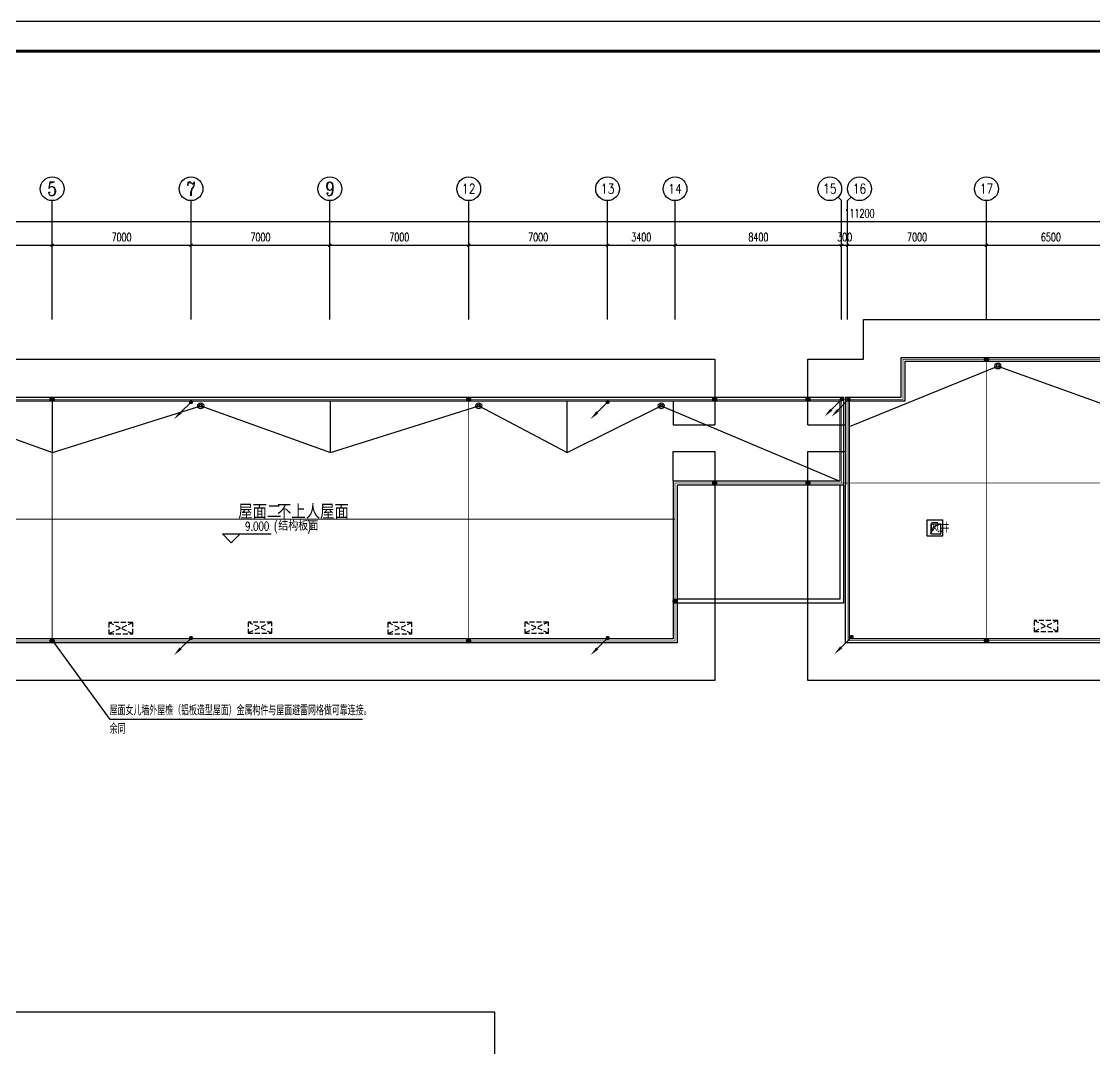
# Model space of a CAD drawing. Extents: x 0 to 302064749, y -59725395 to 1524223.
# Drawn here: x 2072496 to 2126591, y 1214837 to 1266623 of the extents above; entities that cross this region are included whole.
import ezdxf
from ezdxf.enums import TextEntityAlignment as Align

# ---------------------------------------------------------------- set-up
doc = ezdxf.new("R2010")
doc.units = 0
doc.header["$LTSCALE"] = 1000
doc.linetypes.add('DASH', pattern=[0.35, 0.25, -0.1])
for name, color, linetype in [('0-底图', 7, 'Continuous'), ('AXIS', 3, 'Continuous'), ('AXIS_TEXT', 7, 'Continuous'), ('BTTK', 7, 'Continuous'), ('DIM_ELEV', 3, 'Continuous'), ('EQUIP-动力', 3, 'Continuous'), ('LWIRE', 4, 'Continuous'), ('PUB_TEXT', 7, 'Continuous'), ('PUB_TITLE', 4, 'Continuous'), ('TEL_TEXT', 7, 'Continuous'), ('WALL', 2, 'Continuous'), ('WIRE-接地', 4, 'Continuous'), ('WIRE-避雷', 4, 'Continuous'), ('排水', 153, 'Continuous'), ('看线', 30, 'Continuous'), ('空调外机', 211, 'Continuous')]:
    doc.layers.add(name, color=color, linetype=linetype)
doc.styles.add('_TCH_AXIS', font='COMPLEX', dxfattribs={"bigfont": 'GBCBIG'})
doc.styles.add('_TCH_DIM', font='SIMPLEX', dxfattribs={"width": 0.8, "height": 5, "bigfont": 'HZTXT'})
doc.styles.add('_TEL_DIM', font='simplex.shx', dxfattribs={"width": 0.8, "height": 3.5, "bigfont": 'gbcbig.shx'})
doc.styles.add('A_DIM_T3', font='simplex.shx', dxfattribs={"width": 0.7, "bigfont": 'gbcbig.shx'})
doc.styles.add('COMPLEX', font='COMPLEX')
doc.styles.add('HZ(TK)', font='geniso.shx', dxfattribs={"width": 0.9, "bigfont": 'hztxt.shx'})
doc.styles.get("Standard").update_dxf_attribs({"font": 'geniso.shx', "bigfont": 'hztxt.shx'})
doc.styles.add('TG_LINETYPE', font='simplex.shx', dxfattribs={"width": 0.8, "height": 4.5, "bigfont": 'gbcbig.shx'})
doc.styles.add('TG_LINETYPE_THUND', font='simplex.shx', dxfattribs={"width": 0.8, "height": 5.5, "bigfont": 'gbcbig.shx'})
doc.linetypes.add('TG_×', pattern='A,2,0,["×",TG_LINETYPE_THUND,S=0.1,R=0,X=-0.23,Y=-0.21],0', length=2)
doc.linetypes.add('TG_接地', pattern='A,0.75,0,["/",TG_LINETYPE,S=0.05,R=-8.594367,X=-0.1,Y=-0.045],0.65,-0.13,0.13,-0.13', length=2)
doc.dimstyles.new('_TCH_ARCH&&150', dxfattribs={"dimtxt": 420, "dimasz": 150, "dimexe": 375, "dimexo": 450, "dimgap": 202.5, "dimtad": 1, "dimdec": 0, "dimzin": 0, "dimdsep": 46, "dimtxsty": 'A_DIM_T3', "dimblk": 'ARCHTICK', "dimcen": 0.09, "dimclrt": 7, "dimazin": 2, "dimtfac": 1, "dimtdec": 0, "dimtix": 1, "dimtmove": 2, "dimatfit": 3, "dimfxl": 150, "dimtolj": 1, "dimtzin": 0, "dimarcsym": 0})

# ---------------------------------------------------------------- blocks, each defined once
blk = doc.blocks.new('vhtemplate_2020年新竖式图框_A0')
at = {"layer": 'PUB_TITLE', "color": 7}
blk.add_lwpolyline([(0, 0), (1189, 0), (1189, 841), (0, 841)], close=True, dxfattribs=at)
at = {"layer": 'PUB_TITLE', "const_width": 1}
blk.add_lwpolyline([(25, 10), (1179, 10), (1179, 831), (25, 831)], close=True, dxfattribs=at)
at = {"layer": 'BTTK', "color": 4, "style": 'HZ(TK)', "width": 0.9}
for tag, p in [('合作单位', (1144, 743.5)), ('建设单位', (1144, 209.5)), ('工程名称', (1144, 176.5)), ('子项名称', (1154, 160)), ('图纸名称', (1144, 141))]:
    blk.add_attdef(tag, text='', height=3.5, dxfattribs=at).set_placement(p, align=Align.MIDDLE_CENTER)
for tag, p in [('注册证书号', (1156.5, 309.01)), ('注册印章号', (1156.5, 301.01)), ('设计号', (1154, 193)), ('图别', (1137.75, 34)), ('图号', (1170.25, 34)), ('版本号', (1137.75, 26)), ('日期', (1170.25, 26))]:
    blk.add_attdef(tag, text='', height=3.5, dxfattribs=at).set_placement(p, align=Align.MIDDLE)
blk = doc.blocks.new('$TelecSys$00000080')
for p, q in [((-0.7, -0.7), (0, 0)), ((0.104, 0.104), (0.104, 0.104)), ((-0.104, -0.104), (-0.104, -0.104))]:
    blk.add_line(p, q)
at = {"const_width": 0.142}
blk.add_lwpolyline([(0.071, 0, 1), (-0.071, 0, 1)], format="xyb", close=True, dxfattribs=at)
blk.add_solid([(-0.63, -0.77), (-0.77, -0.63), (-1.15, -1.15)])
at = {"width": 0.8, "flags": 9}
blk.add_attdef('A', (0, 0), '', height=0.00002, rotation=180, dxfattribs=at)
blk = doc.blocks.new('$equip_U$00000192(DESKTOP-1KLGLJ7)')
blk.add_circle((0, 0), 0.208)
blk.add_point((0, 0))
for points in [[(-0.18, 0.1), (0.18, 0.1), (-0.21, 0), (0.21, 0)], [(-0.18, -0.1), (0.18, -0.1), (-0.21, 0), (0.21, 0)], [(-0.1, 0.18), (0.1, 0.18), (-0.18, 0.1), (0.18, 0.1)], [(0, 0.21), (0, 0.21), (-0.1, 0.18), (0.1, 0.18)], [(-0.1, -0.18), (0.1, -0.18), (-0.18, -0.1), (0.18, -0.1)], [(0, -0.21), (0, -0.21), (-0.1, -0.18), (0.1, -0.18)]]:
    blk.add_solid(points)
at = {"color": 7, "style": '_TEL_DIM', "flags": 1}
blk.add_attdef('A', text='', height=0.00002, dxfattribs=at).set_placement((0, 0), align=Align.MIDDLE_CENTER)
blk = doc.blocks.new('np')
at = {"layer": '排水'}
for radius in [150, 75]:
    blk.add_circle((345955, 781714), radius, dxfattribs=at)
blk = doc.blocks.new('_AXISO')
blk.add_circle((0, 0), 0.5)
at = {"layer": 'AXIS_TEXT', "style": 'COMPLEX', "width": 1.041667}
blk.add_attdef('A', text='', height=0.56, dxfattribs=at).set_placement((-0.25, -0.28), (0.25, -0.28), align=Align.FIT)
blk = doc.blocks.new('_ArchTick')
at = {"color": 0, "linetype": 'ByBlock', "const_width": 0.4}
blk.add_lwpolyline([(-0.5, -0.5), (0.5, 0.5)], dxfattribs=at)
blk = doc.blocks.new('*D706')
at = {"layer": 'AXIS', "color": 0, "lineweight": -2, "transparency": 16777216}
for p, q in [((1061746, -226886), (1061746, -222011)), ((1172946, -226886), (1172946, -222011)), ((1061746, -222386), (1172946, -222386))]:
    blk.add_line(p, q, dxfattribs=at)
at = {"layer": 'Defpoints', "color": 0, "transparency": 16777216}
for p in [(1172946, -222386), (1061746, -227336), (1172946, -227336)]:
    blk.add_point(p, dxfattribs=at)
at = {"layer": 'AXIS', "color": 0, "lineweight": -2, "transparency": 16777216, "xscale": 150, "yscale": 150, "zscale": 150, "rotation": 180}
blk.add_blockref('_ArchTick', (1061746, -222386), dxfattribs=at)
at = {"layer": 'AXIS', "color": 0, "lineweight": -2, "transparency": 16777216, "xscale": 150, "yscale": 150, "zscale": 150}
blk.add_blockref('_ArchTick', (1172946, -222386), dxfattribs=at)
at = {"layer": 'AXIS', "color": 7, "transparency": 16777216, "insert": (1117346, -221974), "char_height": 420, "attachment_point": 5, "style": 'A_DIM_T3'}
blk.add_mtext('\\A1;111200', dxfattribs=at)
blk = doc.blocks.new('*D775')
at = {"layer": 'AXIS', "color": 0, "lineweight": -2, "transparency": 16777216}
for p, q in [((1069646, -226886), (1069646, -223211)), ((1076646, -226886), (1076646, -223211)), ((1069646, -223586), (1076646, -223586))]:
    blk.add_line(p, q, dxfattribs=at)
at = {"layer": 'Defpoints', "color": 0, "transparency": 16777216}
for p in [(1076646, -223586), (1069646, -227336), (1076646, -227336)]:
    blk.add_point(p, dxfattribs=at)
at = {"layer": 'AXIS', "color": 0, "lineweight": -2, "transparency": 16777216, "xscale": 150, "yscale": 150, "zscale": 150, "rotation": 180}
blk.add_blockref('_ArchTick', (1069646, -223586), dxfattribs=at)
at = {"layer": 'AXIS', "color": 0, "lineweight": -2, "transparency": 16777216, "xscale": 150, "yscale": 150, "zscale": 150}
blk.add_blockref('_ArchTick', (1076646, -223586), dxfattribs=at)
at = {"layer": 'AXIS', "color": 7, "transparency": 16777216, "insert": (1073146, -223174), "char_height": 420, "attachment_point": 5, "style": 'A_DIM_T3'}
blk.add_mtext('\\A1;7000', dxfattribs=at)
blk = doc.blocks.new('*D776')
at = {"layer": 'AXIS', "color": 0, "lineweight": -2, "transparency": 16777216}
for p, q in [((1076646, -226886), (1076646, -223211)), ((1083646, -226886), (1083646, -223211)), ((1076646, -223586), (1083646, -223586))]:
    blk.add_line(p, q, dxfattribs=at)
at = {"layer": 'Defpoints', "color": 0, "transparency": 16777216}
for p in [(1083646, -223586), (1076646, -227336), (1083646, -227336)]:
    blk.add_point(p, dxfattribs=at)
at = {"layer": 'AXIS', "color": 0, "lineweight": -2, "transparency": 16777216, "xscale": 150, "yscale": 150, "zscale": 150, "rotation": 180}
blk.add_blockref('_ArchTick', (1076646, -223586), dxfattribs=at)
at = {"layer": 'AXIS', "color": 0, "lineweight": -2, "transparency": 16777216, "xscale": 150, "yscale": 150, "zscale": 150}
blk.add_blockref('_ArchTick', (1083646, -223586), dxfattribs=at)
at = {"layer": 'AXIS', "color": 7, "transparency": 16777216, "insert": (1080146, -223174), "char_height": 420, "attachment_point": 5, "style": 'A_DIM_T3'}
blk.add_mtext('\\A1;7000', dxfattribs=at)
blk = doc.blocks.new('*D777')
at = {"layer": 'AXIS', "color": 0, "lineweight": -2, "transparency": 16777216}
for p, q in [((1083646, -226886), (1083646, -223211)), ((1090646, -226886), (1090646, -223211)), ((1083646, -223586), (1090646, -223586))]:
    blk.add_line(p, q, dxfattribs=at)
at = {"layer": 'Defpoints', "color": 0, "transparency": 16777216}
for p in [(1090646, -223586), (1083646, -227336), (1090646, -227336)]:
    blk.add_point(p, dxfattribs=at)
at = {"layer": 'AXIS', "color": 0, "lineweight": -2, "transparency": 16777216, "xscale": 150, "yscale": 150, "zscale": 150, "rotation": 180}
blk.add_blockref('_ArchTick', (1083646, -223586), dxfattribs=at)
at = {"layer": 'AXIS', "color": 0, "lineweight": -2, "transparency": 16777216, "xscale": 150, "yscale": 150, "zscale": 150}
blk.add_blockref('_ArchTick', (1090646, -223586), dxfattribs=at)
at = {"layer": 'AXIS', "color": 7, "transparency": 16777216, "insert": (1087146, -223174), "char_height": 420, "attachment_point": 5, "style": 'A_DIM_T3'}
blk.add_mtext('\\A1;7000', dxfattribs=at)
blk = doc.blocks.new('*D778')
at = {"layer": 'AXIS', "color": 0, "lineweight": -2, "transparency": 16777216}
for p, q in [((1090646, -226886), (1090646, -223211)), ((1097646, -226886), (1097646, -223211)), ((1090646, -223586), (1097646, -223586))]:
    blk.add_line(p, q, dxfattribs=at)
at = {"layer": 'Defpoints', "color": 0, "transparency": 16777216}
for p in [(1097646, -223586), (1090646, -227336), (1097646, -227336)]:
    blk.add_point(p, dxfattribs=at)
at = {"layer": 'AXIS', "color": 0, "lineweight": -2, "transparency": 16777216, "xscale": 150, "yscale": 150, "zscale": 150, "rotation": 180}
blk.add_blockref('_ArchTick', (1090646, -223586), dxfattribs=at)
at = {"layer": 'AXIS', "color": 0, "lineweight": -2, "transparency": 16777216, "xscale": 150, "yscale": 150, "zscale": 150}
blk.add_blockref('_ArchTick', (1097646, -223586), dxfattribs=at)
at = {"layer": 'AXIS', "color": 7, "transparency": 16777216, "insert": (1094146, -223174), "char_height": 420, "attachment_point": 5, "style": 'A_DIM_T3'}
blk.add_mtext('\\A1;7000', dxfattribs=at)
blk = doc.blocks.new('*D779')
at = {"layer": 'AXIS', "color": 0, "lineweight": -2, "transparency": 16777216}
for p, q in [((1097646, -226886), (1097646, -223211)), ((1104646, -226886), (1104646, -223211)), ((1097646, -223586), (1104646, -223586))]:
    blk.add_line(p, q, dxfattribs=at)
at = {"layer": 'Defpoints', "color": 0, "transparency": 16777216}
for p in [(1104646, -223586), (1097646, -227336), (1104646, -227336)]:
    blk.add_point(p, dxfattribs=at)
at = {"layer": 'AXIS', "color": 0, "lineweight": -2, "transparency": 16777216, "xscale": 150, "yscale": 150, "zscale": 150, "rotation": 180}
blk.add_blockref('_ArchTick', (1097646, -223586), dxfattribs=at)
at = {"layer": 'AXIS', "color": 0, "lineweight": -2, "transparency": 16777216, "xscale": 150, "yscale": 150, "zscale": 150}
blk.add_blockref('_ArchTick', (1104646, -223586), dxfattribs=at)
at = {"layer": 'AXIS', "color": 7, "transparency": 16777216, "insert": (1101146, -223174), "char_height": 420, "attachment_point": 5, "style": 'A_DIM_T3'}
blk.add_mtext('\\A1;7000', dxfattribs=at)
blk = doc.blocks.new('*D780')
at = {"layer": 'AXIS', "color": 0, "lineweight": -2, "transparency": 16777216}
for p, q in [((1104646, -226886), (1104646, -223211)), ((1108046, -226886), (1108046, -223211)), ((1104646, -223586), (1108046, -223586))]:
    blk.add_line(p, q, dxfattribs=at)
at = {"layer": 'Defpoints', "color": 0, "transparency": 16777216}
for p in [(1108046, -223586), (1104646, -227336), (1108046, -227336)]:
    blk.add_point(p, dxfattribs=at)
at = {"layer": 'AXIS', "color": 0, "lineweight": -2, "transparency": 16777216, "xscale": 150, "yscale": 150, "zscale": 150, "rotation": 180}
blk.add_blockref('_ArchTick', (1104646, -223586), dxfattribs=at)
at = {"layer": 'AXIS', "color": 0, "lineweight": -2, "transparency": 16777216, "xscale": 150, "yscale": 150, "zscale": 150}
blk.add_blockref('_ArchTick', (1108046, -223586), dxfattribs=at)
at = {"layer": 'AXIS', "color": 7, "transparency": 16777216, "insert": (1106346, -223174), "char_height": 420, "attachment_point": 5, "style": 'A_DIM_T3'}
blk.add_mtext('\\A1;3400', dxfattribs=at)
blk = doc.blocks.new('*D781')
at = {"layer": 'AXIS', "color": 0, "lineweight": -2, "transparency": 16777216}
for p, q in [((1108046, -226886), (1108046, -223211)), ((1116446, -226886), (1116446, -223211)), ((1108046, -223586), (1116446, -223586))]:
    blk.add_line(p, q, dxfattribs=at)
at = {"layer": 'Defpoints', "color": 0, "transparency": 16777216}
for p in [(1116446, -223586), (1108046, -227336), (1116446, -227336)]:
    blk.add_point(p, dxfattribs=at)
at = {"layer": 'AXIS', "color": 0, "lineweight": -2, "transparency": 16777216, "xscale": 150, "yscale": 150, "zscale": 150, "rotation": 180}
blk.add_blockref('_ArchTick', (1108046, -223586), dxfattribs=at)
at = {"layer": 'AXIS', "color": 0, "lineweight": -2, "transparency": 16777216, "xscale": 150, "yscale": 150, "zscale": 150}
blk.add_blockref('_ArchTick', (1116446, -223586), dxfattribs=at)
at = {"layer": 'AXIS', "color": 7, "transparency": 16777216, "insert": (1112246, -223174), "char_height": 420, "attachment_point": 5, "style": 'A_DIM_T3'}
blk.add_mtext('\\A1;8400', dxfattribs=at)
blk = doc.blocks.new('*D782')
at = {"layer": 'AXIS', "color": 0, "lineweight": -2, "transparency": 16777216}
for p, q in [((1116446, -226886), (1116446, -223211)), ((1116746, -226886), (1116746, -223211)), ((1116446, -223586), (1116296, -223586)), ((1116446, -223586), (1116746, -223586)), ((1116746, -223586), (1116896, -223586))]:
    blk.add_line(p, q, dxfattribs=at)
at = {"layer": 'Defpoints', "color": 0, "transparency": 16777216}
for p in [(1116746, -223586), (1116446, -227336), (1116746, -227336)]:
    blk.add_point(p, dxfattribs=at)
at = {"layer": 'AXIS', "color": 0, "lineweight": -2, "transparency": 16777216, "xscale": 150, "yscale": 150, "zscale": 150}
blk.add_blockref('_ArchTick', (1116446, -223586), dxfattribs=at)
at = {"layer": 'AXIS', "color": 0, "lineweight": -2, "transparency": 16777216, "xscale": 150, "yscale": 150, "zscale": 150, "rotation": 180}
blk.add_blockref('_ArchTick', (1116746, -223586), dxfattribs=at)
at = {"layer": 'AXIS', "color": 7, "transparency": 16777216, "insert": (1116596, -223174), "char_height": 420, "attachment_point": 5, "style": 'A_DIM_T3'}
blk.add_mtext('\\A1;300', dxfattribs=at)
blk = doc.blocks.new('*D783')
at = {"layer": 'AXIS', "color": 0, "lineweight": -2, "transparency": 16777216}
for p, q in [((1116746, -226886), (1116746, -223211)), ((1123746, -226886), (1123746, -223211)), ((1116746, -223586), (1123746, -223586))]:
    blk.add_line(p, q, dxfattribs=at)
at = {"layer": 'Defpoints', "color": 0, "transparency": 16777216}
for p in [(1123746, -223586), (1116746, -227336), (1123746, -227336)]:
    blk.add_point(p, dxfattribs=at)
at = {"layer": 'AXIS', "color": 0, "lineweight": -2, "transparency": 16777216, "xscale": 150, "yscale": 150, "zscale": 150, "rotation": 180}
blk.add_blockref('_ArchTick', (1116746, -223586), dxfattribs=at)
at = {"layer": 'AXIS', "color": 0, "lineweight": -2, "transparency": 16777216, "xscale": 150, "yscale": 150, "zscale": 150}
blk.add_blockref('_ArchTick', (1123746, -223586), dxfattribs=at)
at = {"layer": 'AXIS', "color": 7, "transparency": 16777216, "insert": (1120246, -223174), "char_height": 420, "attachment_point": 5, "style": 'A_DIM_T3'}
blk.add_mtext('\\A1;7000', dxfattribs=at)
blk = doc.blocks.new('*D784')
at = {"layer": 'AXIS', "color": 0, "lineweight": -2, "transparency": 16777216}
for p, q in [((1123746, -226886), (1123746, -223211)), ((1130246, -226886), (1130246, -223211)), ((1123746, -223586), (1130246, -223586))]:
    blk.add_line(p, q, dxfattribs=at)
at = {"layer": 'Defpoints', "color": 0, "transparency": 16777216}
for p in [(1130246, -223586), (1123746, -227336), (1130246, -227336)]:
    blk.add_point(p, dxfattribs=at)
at = {"layer": 'AXIS', "color": 0, "lineweight": -2, "transparency": 16777216, "xscale": 150, "yscale": 150, "zscale": 150, "rotation": 180}
blk.add_blockref('_ArchTick', (1123746, -223586), dxfattribs=at)
at = {"layer": 'AXIS', "color": 0, "lineweight": -2, "transparency": 16777216, "xscale": 150, "yscale": 150, "zscale": 150}
blk.add_blockref('_ArchTick', (1130246, -223586), dxfattribs=at)
at = {"layer": 'AXIS', "color": 7, "transparency": 16777216, "insert": (1126996, -223174), "char_height": 420, "attachment_point": 5, "style": 'A_DIM_T3'}
blk.add_mtext('\\A1;6500', dxfattribs=at)
blk = doc.blocks.new('dfhgfhg')
at = {"layer": 'AXIS'}
for p, q in [((1116270.2, -221160.5), (1116446, -221336.2)), ((1116921.7, -221160.5), (1116746, -221336.2)), ((1076646, -227336.2), (1076646, -221336.2)), ((1083646, -227336.2), (1083646, -221336.2)), ((1090646, -227336.2), (1090646, -221336.2)), ((1097646, -227336.2), (1097646, -221336.2)), ((1104646, -227336.2), (1104646, -221336.2)), ((1108046, -227336.2), (1108046, -221336.2)), ((1116446, -227336.2), (1116446, -221336.2)), ((1116746, -227336.2), (1116746, -221336.2)), ((1123746, -227336.2), (1123746, -221336.2))]:
    blk.add_line(p, q, dxfattribs=at)
at = {"layer": 'DIM_ELEV'}
for p, q in [((1085677.6, -238581.5), (1085227.6, -238131.5)), ((1085227.6, -238131.5), (1087678.6, -238131.5)), ((1085677.6, -238581.5), (1086127.6, -238131.5))]:
    blk.add_line(p, q, dxfattribs=at)
blk.add_lwpolyline([(1120946, -238136.2), (1121095.4, -237765.5), (1121446, -237636.2)], dxfattribs=at)
at = {"layer": 'WALL'}
for p, q in [((1120746, -237436.2), (1120746, -238236.2)), ((1120746, -237436.2), (1121546, -237436.2)), ((1121546, -238236.2), (1121546, -237436.2)), ((1120946, -237636.2), (1120946, -238136.2)), ((1120946, -237636.2), (1121446, -237636.2)), ((1121446, -238136.2), (1121446, -237636.2)), ((1120746, -238236.2), (1121546, -238236.2)), ((1120946, -238136.2), (1121446, -238136.2))]:
    blk.add_line(p, q, dxfattribs=at)
at = {"layer": '排水'}
for p, q in [((1076667.1, -234036.2), (1076667.1, -231436.2)), ((1090676, -234036.2), (1090676, -231436.2)), ((1102612.8, -234036.2), (1102612.8, -231436.2))]:
    blk.add_line(p, q, dxfattribs=at)
for points in [[(1116846, -232716), (1124320.8, -229673.7), (1130863.2, -232031.3), (1137702.1, -229650.9), (1144246, -232031.3)], [(1062746, -234036.2), (1070121.6, -231678.6), (1076667.1, -234036.2), (1084133.6, -231678.6), (1090676, -234036.2), (1098152.2, -231678.6), (1102612.8, -234036.2), (1107348.6, -231678.6), (1116346, -235476.2)]]:
    blk.add_lwpolyline(points, dxfattribs=at)
at = {"layer": '看线', "linetype": 'Continuous'}
for p, q in [((1116546, -231236.2), (1116546, -235676.2)), ((1116646, -231236.2), (1116646, -235676.2)), ((1114746, -232636.2), (1116646, -232636.2)), ((1114746, -233976.2), (1116646, -233976.2)), ((1116346, -235676.2), (1116346, -241436.2)), ((1116546, -235676.2), (1116546, -241636.2)), ((1116346, -241436.2), (1108146, -241436.2)), ((1116546, -241636.2), (1108146, -241636.2))]:
    blk.add_line(p, q, dxfattribs=at)
at = {"layer": '看线'}
for points in [[(1114746, -232636.2), (1114746, -229336.2), (1117546, -229336.2), (1117546, -227336.2), (1173646, -227336.2), (1173646, -229936.2), (1174246, -229936.2), (1174246, -240836.2), (1173646, -240836.2), (1173646, -243536.2), (1146446, -243536.2), (1146446, -245536.2), (1114746, -245536.2), (1114746, -233976.2)], [(1110046, -233976.2), (1110046, -245536.2), (1060646, -245536.2), (1060646, -242836.2), (1060646, -242836.2), (1060646, -231936.2), (1060646, -231936.2), (1060646, -229336.2), (1110046, -229336.2), (1110046, -232636.2)], [(1116646, -231236.2), (1119446, -231236.2), (1119446, -229236.2), (1171746, -229236.2), (1171746, -231836.2), (1172346, -231836.2), (1172346, -238936.2), (1171746, -238936.2), (1171746, -241636.2), (1144546, -241636.2), (1144546, -243636.2), (1116646, -243636.2), (1116646, -235676.2)], [(1116546, -235676.2), (1108146, -235676.2), (1108146, -243636.2), (1062546, -243636.2), (1062546, -240936.2), (1061946, -240936.2), (1061946, -233836.2), (1062546, -233836.2), (1062546, -231236.2), (1116546, -231236.2)], [(1107946, -231436.2), (1107946, -232636.2), (1110046, -232636.2)], [(1107946, -235476.2), (1107946, -233976.2), (1110046, -233976.2)]]:
    blk.add_lwpolyline(points, dxfattribs=at)
for points in [[(1116846, -231436.2), (1119646, -231436.2), (1119646, -229436.2), (1171546, -229436.2), (1171546, -232036.2), (1172146, -232036.2), (1172146, -238736.2), (1171546, -238736.2), (1171546, -241436.2), (1144346, -241436.2), (1144346, -243436.2), (1116846, -243436.2)], [(1116346, -235476.2), (1107946, -235476.2), (1107946, -243436.2), (1062746, -243436.2), (1062746, -240736.2), (1062146, -240736.2), (1062146, -234036.2), (1062746, -234036.2), (1062746, -231436.2), (1116346, -231436.2)], [(1059846, -262236.2), (1098946, -262236.2), (1098946, -286636.2), (1059846, -286636.2)]]:
    blk.add_lwpolyline(points, close=True, dxfattribs=at)
at = {"layer": '空调外机', "linetype": 'DASH'}
for p, q in [((1080709.6, -242611.8), (1079509.6, -243174.3)), ((1080709.6, -243174.3), (1079509.6, -242611.8)), ((1087721.2, -242582.5), (1086521.2, -243145)), ((1087721.2, -243145), (1086521.2, -242582.5)), ((1094776, -242610.8), (1093576, -243173.3)), ((1094776, -243173.3), (1093576, -242610.8)), ((1101666.6, -242581.3), (1100466.6, -243143.8)), ((1101666.6, -243143.8), (1100466.6, -242581.3)), ((1127343.4, -242501.8), (1126143.4, -243064.3)), ((1127343.4, -243064.3), (1126143.4, -242501.8))]:
    blk.add_line(p, q, dxfattribs=at)
for points in [[(1080709.6, -242611.8), (1079509.6, -242611.8), (1079509.6, -243174.3), (1080709.6, -243174.3)], [(1087721.2, -242582.5), (1086521.2, -242582.5), (1086521.2, -243145), (1087721.2, -243145)], [(1094776, -242610.8), (1093576, -242610.8), (1093576, -243173.3), (1094776, -243173.3)], [(1101666.6, -242581.3), (1100466.6, -242581.3), (1100466.6, -243143.8), (1101666.6, -243143.8)], [(1127343.4, -242501.8), (1126143.4, -242501.8), (1126143.4, -243064.3), (1127343.4, -243064.3)]]:
    blk.add_lwpolyline(points, close=True, dxfattribs=at)
at = {"layer": 'AXIS'}
ref = blk.add_blockref('_AXISO', (1076646, -220736.2), dxfattribs=dict(at, xscale=1200, yscale=1200, zscale=1200))
ref.add_attrib('A', '5', dxfattribs={"layer": 'AXIS_TEXT', "height": 698.9, "style": '_TCH_AXIS'}).set_placement((1076413, -221085.7), (1076878.9, -221085.7), align=Align.FIT)
ref = blk.add_blockref('_AXISO', (1083646, -220736.2), dxfattribs=dict(at, xscale=1200, yscale=1200, zscale=1200))
ref.add_attrib('A', '7', dxfattribs={"layer": 'AXIS_TEXT', "height": 698.9, "style": '_TCH_AXIS'}).set_placement((1083413, -221085.7), (1083878.9, -221085.7), align=Align.FIT)
ref = blk.add_blockref('_AXISO', (1090646, -220736.2), dxfattribs=dict(at, xscale=1200, yscale=1200, zscale=1200))
ref.add_attrib('A', '9', dxfattribs={"layer": 'AXIS_TEXT', "height": 714.2, "style": '_TCH_AXIS', "width": 0.928571}).set_placement((1090424.9, -221093.3), (1090867, -221093.3), align=Align.FIT)
ref = blk.add_blockref('_AXISO', (1097646, -220736.2), dxfattribs=dict(at, xscale=1200, yscale=1200, zscale=1200))
ref.add_attrib('A', '12', dxfattribs={"layer": 'AXIS_TEXT', "height": 481.71, "style": '_TCH_AXIS', "width": 1.034483}).set_placement((1097301.9, -220977.1), (1097990, -220977.1), align=Align.FIT)
ref = blk.add_blockref('_AXISO', (1104646, -220736.2), dxfattribs=dict(at, xscale=1200, yscale=1200, zscale=1200))
ref.add_attrib('A', '13', dxfattribs={"layer": 'AXIS_TEXT', "height": 481.71, "style": '_TCH_AXIS', "width": 1.034483}).set_placement((1104301.9, -220977.1), (1104990, -220977.1), align=Align.FIT)
ref = blk.add_blockref('_AXISO', (1108046, -220736.2), dxfattribs=dict(at, xscale=1200, yscale=1200, zscale=1200))
ref.add_attrib('A', '14', dxfattribs={"layer": 'AXIS_TEXT', "height": 471.11, "style": '_TCH_AXIS'}).set_placement((1107698.2, -220971.8), (1108393.7, -220971.8), align=Align.FIT)
ref = blk.add_blockref('_AXISO', (1115846, -220736.2), dxfattribs=dict(at, xscale=1200, yscale=1200, zscale=1200))
ref.add_attrib('A', '15', dxfattribs={"layer": 'AXIS_TEXT', "height": 481.71, "style": '_TCH_AXIS', "width": 1.034483}).set_placement((1115501.9, -220977.1), (1116190, -220977.1), align=Align.FIT)
ref = blk.add_blockref('_AXISO', (1117346, -220736.2), dxfattribs=dict(at, xscale=1200, yscale=1200, zscale=1200))
ref.add_attrib('A', '16', dxfattribs={"layer": 'AXIS_TEXT', "height": 492.67, "style": '_TCH_AXIS'}).set_placement((1117005.8, -220982.6), (1117686.1, -220982.6), align=Align.FIT)
ref = blk.add_blockref('_AXISO', (1123746, -220736.2), dxfattribs=dict(at, xscale=1200, yscale=1200, zscale=1200))
ref.add_attrib('A', '17', dxfattribs={"layer": 'AXIS_TEXT', "height": 481.71, "style": '_TCH_AXIS', "width": 1.034483}).set_placement((1123401.9, -220977.1), (1124090, -220977.1), align=Align.FIT)
at = {"layer": '排水'}
for p in [(778366.2, -1011388.2), (738179, -1013393.1), (752197.6, -1013393.1), (761394, -1013393.1)]:
    blk.add_blockref('np', p, dxfattribs=at)
at = {"layer": 'PUB_TEXT'}
for s, height, p in [('屋面二', 723.4, (1086028.4, -237374.9)), ('不上人屋面', 723.4, (1087983.1, -237374.9)), ('风井', 434.04, (1120888.8, -238067.6))]:
    blk.add_text(s, height=height, dxfattribs=at).set_placement(p)
at = {"layer": 'PUB_TEXT', "style": '_TCH_DIM', "width": 0.705882}
for s, height, p in [('(', 446.2, (1087828.6, -237974)), (')', 446.2, (1089513.1, -237974)), ('9.000', 446.25, (1086373.6, -237974))]:
    blk.add_text(s, height=height, dxfattribs=at).set_placement(p)
at = {"layer": 'PUB_TEXT', "style": '_TCH_DIM'}
blk.add_text('结构板面', height=506.38, dxfattribs=at).set_placement((1088038.6, -237974))
at = {"layer": 'AXIS'}
for p1, p2, distance, picture, middle in [((1061746, -227336.2), (1172946, -227336.2), 4950, '*D706', (1117346, -221973.7)), ((1069646, -227336.2), (1076646, -227336.2), 3750, '*D775', (1073146, -223173.7)), ((1076646, -227336.2), (1083646, -227336.2), 3750, '*D776', (1080146, -223173.7)), ((1083646, -227336.2), (1090646, -227336.2), 3750, '*D777', (1087146, -223173.7)), ((1090646, -227336.2), (1097646, -227336.2), 3750, '*D778', (1094146, -223173.7)), ((1097646, -227336.2), (1104646, -227336.2), 3750, '*D779', (1101146, -223173.7)), ((1104646, -227336.2), (1108046, -227336.2), 3750, '*D780', (1106346, -223173.7)), ((1108046, -227336.2), (1116446, -227336.2), 3750, '*D781', (1112246, -223173.7)), ((1116446, -227336.2), (1116746, -227336.2), 3750, '*D782', (1116596, -223173.7)), ((1116746, -227336.2), (1123746, -227336.2), 3750, '*D783', (1120246, -223173.7)), ((1123746, -227336.2), (1130246, -227336.2), 3750, '*D784', (1126996, -223173.7))]:
    dim = blk.add_aligned_dim(p1=p1, p2=p2, distance=distance, dimstyle='_TCH_ARCH&&150', dxfattribs=at)
    dim.commit()
    dim.dimension.update_dxf_attribs({"geometry": picture, "text_midpoint": middle})

msp = doc.modelspace()

# ---------------------------------------------------------------- linework, layer by layer
at = {"layer": 'TEL_TEXT'}
for p, q in [((2076972, 1231423), (2074043, 1235439)), ((2089682, 1231423), (2076972, 1231423))]:
    msp.add_line(p, q, dxfattribs=at)
at = {"layer": 'WIRE-接地', "linetype": 'TG_接地', "const_width": 35}
for points in [[(2121143, 1249580), (2121143, 1235387)], [(2074043, 1247573), (2074043, 1235387)], [(2095043, 1247573), (2095043, 1235387)], [(2114162, 1243347), (2169657, 1243347)], [(2059455, 1241529), (2105449, 1241529)]]:
    msp.add_lwpolyline(points, dxfattribs=at)
at = {"layer": 'WIRE-避雷', "linetype": 'TG_×', "const_width": 35}
for points in [[(2114161, 1247573), (2116941, 1247573), (2116941, 1249580), (2169040, 1249580), (2169040, 1247000), (2169657, 1247000), (2169657, 1240082), (2169037, 1240082), (2169037, 1237389), (2141856, 1237389), (2141856, 1235400), (2114162, 1235400), (2114162, 1247575)], [(2060093, 1247573), (2113845, 1247573), (2113845, 1243347), (2105449, 1243347), (2105449, 1235387), (2060066, 1235387), (2060066, 1238075), (2059455, 1238075), (2059455, 1244983), (2060044, 1244983), (2060044, 1247579), (2060102, 1247579)], [(2113845, 1247573), (2114162, 1247573)], [(2113845, 1243347), (2114162, 1243347)]]:
    msp.add_lwpolyline(points, dxfattribs=at)

# ---------------------------------------------------------------- block references
at = {"layer": '0-底图', "xscale": 150, "yscale": 150, "zscale": 150}
msp.add_blockref('vhtemplate_2020年新竖式图框_A0', (2031892, 1140473), dxfattribs=at)
at = {"layer": '0-底图'}
msp.add_blockref('dfhgfhg', (997397, 1478924), dxfattribs=at)
at = {"layer": 'EQUIP-动力', "xscale": 500, "yscale": 500, "zscale": 500}
for p in [(2121143, 1249580), (2074043, 1247573), (2095043, 1247573), (2107443, 1247573), (2112143, 1247573), (2107443, 1243347), (2112143, 1243347), (2105449, 1237391), (2074043, 1235387), (2095043, 1235387), (2121143, 1235400)]:
    msp.add_blockref('$equip_U$00000192(DESKTOP-1KLGLJ7)', p, dxfattribs=at)
at = {"layer": 'LWIRE', "xscale": 750, "yscale": 750, "zscale": 750}
for p in [(2081046, 1247434), (2102046, 1247434), (2113845, 1247573), (2114194, 1247559), (2081046, 1235534), (2102046, 1235534), (2114343, 1235587)]:
    msp.add_blockref('$TelecSys$00000080', p, dxfattribs=at)

# ---------------------------------------------------------------- texts
at = {"layer": 'TEL_TEXT', "style": '_TEL_DIM', "width": 0.8}
for s, p in [('屋面女儿墙外屋檐（铝板造型屋面）金属构件与屋面避雷网格做可靠连接。', (2076942, 1231640)), ('余同', (2076942, 1230708))]:
    msp.add_text(s, height=500, dxfattribs=at).set_placement(p)

doc.saveas('drawing.dxf')
